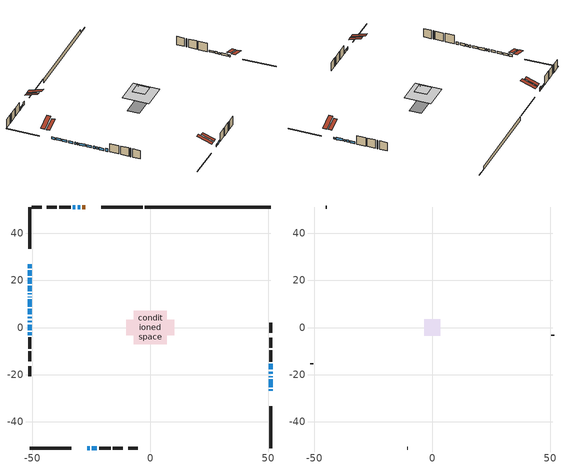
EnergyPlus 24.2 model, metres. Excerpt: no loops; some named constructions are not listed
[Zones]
conditioned space
 floor adiabatic (AdiabaticFloorConstruction): -7.08,-7.08 -7.08,7.08 7.08,7.08 7.08,-7.08 z4.12
 floor foundation (Slab1 construction): -10.07,-3.27 -10.07,3.27 10.07,3.27 10.07,-3.27 z-0.61
 wall outside (RimJoist1 construction): -3.2,51.07 -20.81,51.07 / -51.07,-51.07 -33.45,-51.07 / -51.07,51.07 -51.07,33.45 / 51.07,-51.07 51.07,-33.45 z1.68:1.98
 wall outside (AdiabaticWallConstruction 1): -27.54,51.07 -28.74,51.07 z1.68:3.71
 wall outside (AdiabaticWallConstruction): 51.07,-26.73 51.07,-26.17 / 51.07,-21.03 51.07,-20.62 z1.68:2.6; -51.07,26.73 -51.07,25.16 / -51.07,24.23 -51.07,21.91 / -51.07,20.98 -51.07,18.56 / 51.07,-25.24 51.07,-21.96 / -29.66,51.07 -30.76,51.07 / -51.07,17.63 -51.07,15.34 / -51.07,14.42 -51.07,13.99 / -51.07,13.07 -51.07,12.87 / -51.07,11.95 -51.07,8.9 / 51.07,-19.69 51.07,-18.67 / -26.73,-51.07 -25.7,-51.07 / -51.07,7.97 -51.07,5.55 / -51.07,4.62 -51.07,3.85 / -31.69,51.07 -32.82,51.07 / -24.78,-51.07 -22.59,-51.07 z1.68:2.9; -51.07,2.92 -51.07,2.18 / -51.07,1.26 -51.07,-1.18 z1.68:2.95; 51.07,-17.74 51.07,-15.41 z1.68:2.82; -51.07,-2.11 -51.07,-3.31 z1.68:3.2
 wall outside (Wall1 construction): -33.75,51.07 -38.62,51.07 / -21.66,-51.07 -16.79,-51.07 / -51.07,-4.24 -51.07,-9.11 / 51.07,-14.48 51.07,-9.6 z1.68:6.56
 wall outside (Wall2 construction): -39.55,51.07 -43.79,51.07 / -15.86,-51.07 -11.62,-51.07 / -51.07,-10.04 -51.07,-14.28 / 51.07,-8.67 51.07,-4.44 z1.68:6.56
 wall outside (Wall5 construction): -45.99,51.07 -50.14,51.07 / -9.42,-51.07 -5.26,-51.07 / -51.07,-16.48 -51.07,-20.63 / 51.07,-2.24 51.07,1.92 z1.68:6.56
 wall foundation (FoundationWall1 construction): -2.27,51.07,-0.61 -2.27,51.07,1.68 45.74,51.07,1.68 45.74,51.07,-0.27 51.07,51.07,-0.27 51.07,51.07,-0.61
 window (WindowConstruction 13): 51.07,-26.73 51.07,-26.17 z1.68:2.59
 window (WindowConstruction 4): -51.07,26.73 -51.07,25.16 z1.68:2.9
 window (WindowConstruction 5): -51.07,24.23 -51.07,21.91 z1.68:2.9
 window (WindowConstruction 6): -51.07,20.98 -51.07,18.56 z1.68:2.9
 window (WindowConstruction 7): 51.07,-25.24 51.07,-21.96 z1.68:2.9
 window (WindowConstruction 8): -29.67,51.07 -30.76,51.07 z1.68:2.9
 window (WindowConstruction 9): -51.07,17.63 -51.07,15.35 z1.68:2.9
 window (WindowConstruction 10): -51.07,14.42 -51.07,14 z1.68:2.9
 window (WindowConstruction 11): -51.07,13.07 -51.07,12.88 z1.68:2.9
 window (WindowConstruction 14): 51.07,-21.03 51.07,-20.62 z1.68:2.59
 window (WindowConstruction 12): -51.07,11.95 -51.07,8.9 z1.68:2.9
 window (WindowConstruction 15): 51.07,-19.69 51.07,-18.67 z1.68:2.9
 window (WindowConstruction 16): -26.73,-51.07 -25.71,-51.07 z1.68:2.9
 window (WindowConstruction 17): -51.07,7.97 -51.07,5.55 z1.68:2.9
 window (WindowConstruction 18): -51.07,4.62 -51.07,3.85 z1.68:2.9
 window (WindowConstruction 19): -51.07,2.92 -51.07,2.18 z1.68:2.95
 window (WindowConstruction 20): -51.07,1.25 -51.07,-1.18 z1.68:2.95
 window (WindowConstruction): 51.07,-17.74 51.07,-15.41 z1.68:2.82
 window (WindowConstruction 1): -31.69,51.07 -32.82,51.07 z1.68:2.9
 window (WindowConstruction 2): -24.78,-51.07 -22.59,-51.07 z1.68:2.9
 window (WindowConstruction 3): -51.07,-2.11 -51.07,-3.31 z1.68:3.2
 door (Door): -27.54,51.07 -28.74,51.07 z1.68:3.71
 ceiling adiabatic (AdiabaticFloorConstruction): 7.08,-7.08 7.08,7.08 -7.08,7.08 -7.08,-7.08 z4.12
 roof outside (Roof3 construction): -26.61,51.07,6.56 -26.61,44.15,8.86 -24.79,44.15,8.86 -24.79,51.07,6.56; -27.66,-51.07,6.56 -27.66,-44.15,8.86 -29.48,-44.15,8.86 -29.48,-51.07,6.56; -51.07,27.66,6.56 -44.15,27.66,8.86 -44.15,29.48,8.86 -51.07,29.48,6.56; 51.07,-27.66,6.56 44.15,-27.66,8.86 44.15,-29.48,8.86 51.07,-29.48,6.56
attic - vented
 floor to conditioned space (Floor1 construction Reversed): -3.39,-3.39 -3.39,3.39 3.39,3.39 3.39,-3.39 z6.56
 floor to conditioned space (Floor2 construction Reversed): -2.34,-2.34 -2.34,2.34 2.34,2.34 2.34,-2.34 z6.56
 wall outside (Wall3 construction): -44.72,51.07 -45.06,51.07 / -10.69,-51.07 -10.35,-51.07 / -51.07,-15.21 -51.07,-15.55 / 51.07,-3.51 51.07,-3.16 z1.68:6.56
 roof outside (Roof1 construction): -23.86,51.07,6.56 -23.86,43.04,9.23 -21.74,43.04,9.23 -21.74,51.07,6.56; -30.41,-51.07,6.56 -30.41,-43.04,9.23 -32.53,-43.04,9.23 -32.53,-51.07,6.56; -51.07,30.41,6.56 -43.04,30.41,9.23 -43.04,32.53,9.23 -51.07,32.53,6.56; 51.07,-30.41,6.56 43.04,-30.41,9.23 43.04,-32.53,9.23 51.07,-32.53,6.56
[Schedule:Day:Interval]
clothes dryer exhaust 0 schedule day: No, 01:00, 0.123457, 02:00, 0.0740741, 03:00, 0.0493827, 04:00, 0.0246914, 05:00, 0.0493827, 06:00, 0.0740741, 07:00, 0.197531, 08:00, 0.395062, 09:00, 0.592593, 10:00, 0.839506, 11:00, 0.962963, 12:00, 1, 13:00, 0.91358, 14:00, 0.82716, 15:00, 0.716049, 16:00, 0.753086, 17:00, 0.679012, 18:00, 0.666667, 20:00, 0.62963, 21:00, 0.641975, 22:00, 0.666667, 23:00, 0.54321, 24:00, 0.296296
clothes dryer exhaust 0 schedule default day; cooling season schedule day; cooling season schedule day 2; cooling season schedule default day; exterior lighting schedule default day; natural vent schedule default day: No, 24:00, 0
cooling season schedule day 1: No, 24:00, 1
exterior lighting schedule day 10: No, 01:00, 0.552381, 03:00, 0.510952, 05:00, 0.483333, 06:00, 0.538571, 07:00, 0.607619, 08:00, 0.56619, 09:00, 0.428095, 10:00, 0.345238, 12:00, 0.331429, 13:00, 0.345238, 14:00, 0.386667, 15:00, 0.414286, 16:00, 0.483333, 17:00, 0.607619, 18:00, 0.773333, 19:00, 0.88381, 20:00, 0.939048, 21:00, 0.966667, 22:00, 0.897619, 23:00, 0.773333, 24:00, 0.649048
exterior lighting schedule day 11: No, 01:00, 0.571429, 03:00, 0.528571, 05:00, 0.5, 06:00, 0.557143, 07:00, 0.628571, 08:00, 0.585714, 09:00, 0.442857, 10:00, 0.357143, 12:00, 0.342857, 13:00, 0.357143, 14:00, 0.4, 15:00, 0.428571, 16:00, 0.5, 17:00, 0.628571, 18:00, 0.8, 19:00, 0.914286, 20:00, 0.971429, 21:00, 1, 22:00, 0.928571, 23:00, 0.8, 24:00, 0.671429
exterior lighting schedule day 4: No, 01:00, 0.4, 03:00, 0.37, 05:00, 0.35, 06:00, 0.39, 07:00, 0.44, 08:00, 0.41, 09:00, 0.31, 10:00, 0.25, 12:00, 0.24, 13:00, 0.25, 14:00, 0.28, 15:00, 0.3, 16:00, 0.35, 17:00, 0.44, 18:00, 0.56, 19:00, 0.64, 20:00, 0.68, 21:00, 0.7, 22:00, 0.65, 23:00, 0.56, 24:00, 0.47
exterior lighting schedule day 5: No, 01:00, 0.380952, 03:00, 0.352381, 05:00, 0.333333, 06:00, 0.371429, 07:00, 0.419048, 08:00, 0.390476, 09:00, 0.295238, 10:00, 0.238095, 12:00, 0.228571, 13:00, 0.238095, 14:00, 0.266667, 15:00, 0.285714, 16:00, 0.333333, 17:00, 0.419048, 18:00, 0.533333, 19:00, 0.609524, 20:00, 0.647619, 21:00, 0.666667, 22:00, 0.619048, 23:00, 0.533333, 24:00, 0.447619
exterior lighting schedule day 6: No, 01:00, 0.390476, 03:00, 0.36119, 05:00, 0.341667, 06:00, 0.380714, 07:00, 0.429524, 08:00, 0.400238, 09:00, 0.302619, 10:00, 0.244048, 12:00, 0.234286, 13:00, 0.244048, 14:00, 0.273333, 15:00, 0.292857, 16:00, 0.341667, 17:00, 0.429524, 18:00, 0.546667, 19:00, 0.624762, 20:00, 0.66381, 21:00, 0.683333, 22:00, 0.634524, 23:00, 0.546667, 24:00, 0.45881
exterior lighting schedule day 7: No, 01:00, 0.419048, 03:00, 0.387619, 05:00, 0.366667, 06:00, 0.408571, 07:00, 0.460952, 08:00, 0.429524, 09:00, 0.324762, 10:00, 0.261905, 12:00, 0.251429, 13:00, 0.261905, 14:00, 0.293333, 15:00, 0.314286, 16:00, 0.366667, 17:00, 0.460952, 18:00, 0.586667, 19:00, 0.670476, 20:00, 0.712381, 21:00, 0.733333, 22:00, 0.680952, 23:00, 0.586667, 24:00, 0.492381
exterior lighting schedule day 8: No, 01:00, 0.466667, 03:00, 0.431667, 05:00, 0.408333, 06:00, 0.455, 07:00, 0.513333, 08:00, 0.478333, 09:00, 0.361667, 10:00, 0.291667, 12:00, 0.28, 13:00, 0.291667, 14:00, 0.326667, 15:00, 0.35, 16:00, 0.408333, 17:00, 0.513333, 18:00, 0.653333, 19:00, 0.746667, 20:00, 0.793333, 21:00, 0.816667, 22:00, 0.758333, 23:00, 0.653333, 24:00, 0.548333
exterior lighting schedule day 9: No, 01:00, 0.509524, 03:00, 0.47131, 05:00, 0.445833, 06:00, 0.496786, 07:00, 0.560476, 08:00, 0.522262, 09:00, 0.394881, 10:00, 0.318452, 12:00, 0.305714, 13:00, 0.318452, 14:00, 0.356667, 15:00, 0.382143, 16:00, 0.445833, 17:00, 0.560476, 18:00, 0.713333, 19:00, 0.815238, 20:00, 0.86619, 21:00, 0.891667, 22:00, 0.827976, 23:00, 0.713333, 24:00, 0.59869
[Schedule:Week:Daily]
clothes dryer exhaust 0 schedule Week Rule - Jan1-Dec31: clothes dryer exhaust 0 schedule day, clothes dryer exhaust 0 schedule day, clothes dryer exhaust 0 schedule day, clothes dryer exhaust 0 schedule day, clothes dryer exhaust 0 schedule day, clothes dryer exhaust 0 schedule day, clothes dryer exhaust 0 schedule day, clothes dryer exhaust 0 schedule default day, clothes dryer exhaust 0 schedule default day, clothes dryer exhaust 0 schedule default day, clothes dryer exhaust 0 schedule default day, clothes dryer exhaust 0 schedule default day
cooling season schedule Week Rule - Jan1-May26: cooling season schedule day, cooling season schedule day, cooling season schedule day, cooling season schedule day, cooling season schedule day, cooling season schedule day, cooling season schedule day, cooling season schedule default day, cooling season schedule default day, cooling season schedule default day, cooling season schedule default day, cooling season schedule default day
cooling season schedule Week Rule - May27-Jun2: cooling season schedule day, cooling season schedule day, cooling season schedule day, cooling season schedule day, cooling season schedule day, cooling season schedule day 1, cooling season schedule day 1, cooling season schedule default day, cooling season schedule default day, cooling season schedule default day, cooling season schedule default day, cooling season schedule default day
cooling season schedule Week Rule - Jun3-Aug25: cooling season schedule day 1, cooling season schedule day 1, cooling season schedule day 1, cooling season schedule day 1, cooling season schedule day 1, cooling season schedule day 1, cooling season schedule day 1, cooling season schedule default day, cooling season schedule default day, cooling season schedule default day, cooling season schedule default day, cooling season schedule default day
cooling season schedule Week Rule - Aug26-Sep1: cooling season schedule day 1, cooling season schedule day 1, cooling season schedule day 1, cooling season schedule day 1, cooling season schedule day 1, cooling season schedule day 1, cooling season schedule day 2, cooling season schedule default day, cooling season schedule default day, cooling season schedule default day, cooling season schedule default day, cooling season schedule default day
cooling season schedule Week Rule - Sep2-Dec31: cooling season schedule day 2, cooling season schedule day 2, cooling season schedule day 2, cooling season schedule day 2, cooling season schedule day 2, cooling season schedule day 2, cooling season schedule day 2, cooling season schedule default day, cooling season schedule default day, cooling season schedule default day, cooling season schedule default day, cooling season schedule default day
exterior lighting schedule Week Rule - May6-May26: exterior lighting schedule day 4, exterior lighting schedule day 4, exterior lighting schedule day 4, exterior lighting schedule day 4, exterior lighting schedule day 4, exterior lighting schedule day 4, exterior lighting schedule day 4, exterior lighting schedule default day, exterior lighting schedule default day, exterior lighting schedule default day, exterior lighting schedule default day, exterior lighting schedule default day
exterior lighting schedule Week Rule - May27-Jun2: exterior lighting schedule day 4, exterior lighting schedule day 4, exterior lighting schedule day 4, exterior lighting schedule day 4, exterior lighting schedule day 4, exterior lighting schedule day 5, exterior lighting schedule day 5, exterior lighting schedule default day, exterior lighting schedule default day, exterior lighting schedule default day, exterior lighting schedule default day, exterior lighting schedule default day
exterior lighting schedule Week Rule - Jun3-Jun30: exterior lighting schedule day 5, exterior lighting schedule day 5, exterior lighting schedule day 5, exterior lighting schedule day 5, exterior lighting schedule day 5, exterior lighting schedule day 5, exterior lighting schedule day 5, exterior lighting schedule default day, exterior lighting schedule default day, exterior lighting schedule default day, exterior lighting schedule default day, exterior lighting schedule default day
exterior lighting schedule Week Rule - Jul1-Jul28: exterior lighting schedule day 6, exterior lighting schedule day 6, exterior lighting schedule day 6, exterior lighting schedule day 6, exterior lighting schedule day 6, exterior lighting schedule day 6, exterior lighting schedule day 6, exterior lighting schedule default day, exterior lighting schedule default day, exterior lighting schedule default day, exterior lighting schedule default day, exterior lighting schedule default day
exterior lighting schedule Week Rule - Jul29-Aug4: exterior lighting schedule day 6, exterior lighting schedule day 6, exterior lighting schedule day 6, exterior lighting schedule day 7, exterior lighting schedule day 7, exterior lighting schedule day 7, exterior lighting schedule day 7, exterior lighting schedule default day, exterior lighting schedule default day, exterior lighting schedule default day, exterior lighting schedule default day, exterior lighting schedule default day
exterior lighting schedule Week Rule - Aug5-Aug25: exterior lighting schedule day 7, exterior lighting schedule day 7, exterior lighting schedule day 7, exterior lighting schedule day 7, exterior lighting schedule day 7, exterior lighting schedule day 7, exterior lighting schedule day 7, exterior lighting schedule default day, exterior lighting schedule default day, exterior lighting schedule default day, exterior lighting schedule default day, exterior lighting schedule default day
exterior lighting schedule Week Rule - Aug26-Sep1: exterior lighting schedule day 7, exterior lighting schedule day 7, exterior lighting schedule day 7, exterior lighting schedule day 7, exterior lighting schedule day 7, exterior lighting schedule day 7, exterior lighting schedule day 8, exterior lighting schedule default day, exterior lighting schedule default day, exterior lighting schedule default day, exterior lighting schedule default day, exterior lighting schedule default day
exterior lighting schedule Week Rule - Sep2-Sep29: exterior lighting schedule day 8, exterior lighting schedule day 8, exterior lighting schedule day 8, exterior lighting schedule day 8, exterior lighting schedule day 8, exterior lighting schedule day 8, exterior lighting schedule day 8, exterior lighting schedule default day, exterior lighting schedule default day, exterior lighting schedule default day, exterior lighting schedule default day, exterior lighting schedule default day
exterior lighting schedule Week Rule - Sep30-Oct6: exterior lighting schedule day 8, exterior lighting schedule day 9, exterior lighting schedule day 9, exterior lighting schedule day 9, exterior lighting schedule day 9, exterior lighting schedule day 9, exterior lighting schedule day 9, exterior lighting schedule default day, exterior lighting schedule default day, exterior lighting schedule default day, exterior lighting schedule default day, exterior lighting schedule default day
exterior lighting schedule Week Rule - Oct7-Oct27: exterior lighting schedule day 9, exterior lighting schedule day 9, exterior lighting schedule day 9, exterior lighting schedule day 9, exterior lighting schedule day 9, exterior lighting schedule day 9, exterior lighting schedule day 9, exterior lighting schedule default day, exterior lighting schedule default day, exterior lighting schedule default day, exterior lighting schedule default day, exterior lighting schedule default day
exterior lighting schedule Week Rule - Oct28-Nov3: exterior lighting schedule day 9, exterior lighting schedule day 9, exterior lighting schedule day 9, exterior lighting schedule day 9, exterior lighting schedule day 10, exterior lighting schedule day 10, exterior lighting schedule day 10, exterior lighting schedule default day, exterior lighting schedule default day, exterior lighting schedule default day, exterior lighting schedule default day, exterior lighting schedule default day
exterior lighting schedule Week Rule - Nov4-Nov24: exterior lighting schedule day 10, exterior lighting schedule day 10, exterior lighting schedule day 10, exterior lighting schedule day 10, exterior lighting schedule day 10, exterior lighting schedule day 10, exterior lighting schedule day 10, exterior lighting schedule default day, exterior lighting schedule default day, exterior lighting schedule default day, exterior lighting schedule default day, exterior lighting schedule default day
exterior lighting schedule Week Rule - Nov25-Dec1: exterior lighting schedule day 10, exterior lighting schedule day 10, exterior lighting schedule day 10, exterior lighting schedule day 10, exterior lighting schedule day 10, exterior lighting schedule day 10, exterior lighting schedule day 11, exterior lighting schedule default day, exterior lighting schedule default day, exterior lighting schedule default day, exterior lighting schedule default day, exterior lighting schedule default day
exterior lighting schedule Week Rule - Dec2-Dec31: exterior lighting schedule day 11, exterior lighting schedule day 11, exterior lighting schedule day 11, exterior lighting schedule day 11, exterior lighting schedule day 11, exterior lighting schedule day 11, exterior lighting schedule day 11, exterior lighting schedule default day, exterior lighting schedule default day, exterior lighting schedule default day, exterior lighting schedule default day, exterior lighting schedule default day
natural vent schedule Week Rule - Jan1-Dec31: natural vent schedule default day, natural vent schedule default day, natural vent schedule default day, natural vent schedule default day, natural vent schedule default day, natural vent schedule default day, natural vent schedule default day, natural vent schedule default day, natural vent schedule default day, natural vent schedule default day, natural vent schedule default day, natural vent schedule default day
[Schedule:Year]
clothes dryer exhaust 0 schedule: clothes dryer exhaust 0 schedule Week Rule - Jan1-Dec31, 1, 1, 12, 31
cooling season schedule: cooling season schedule Week Rule - Jan1-May26, 1, 1, 5, 26, cooling season schedule Week Rule - May27-Jun2, 5, 27, 6, 2, cooling season schedule Week Rule - Jun3-Aug25, 6, 3, 8, 25, cooling season schedule Week Rule - Aug26-Sep1, 8, 26, 9, 1, cooling season schedule Week Rule - Sep2-Dec31, 9, 2, 12, 31
natural vent schedule: natural vent schedule Week Rule - Jan1-Dec31, 1, 1, 12, 31
